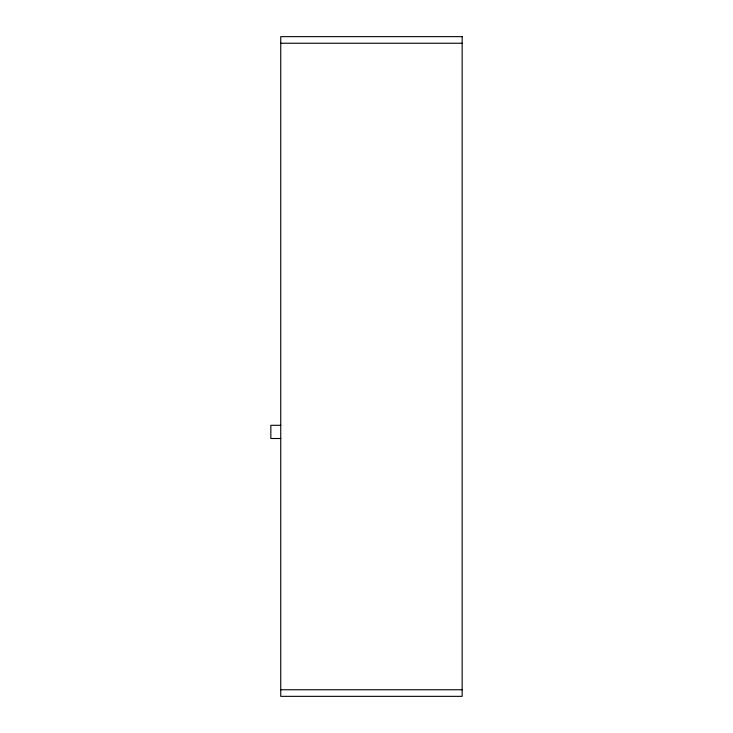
<?xml version="1.0" encoding="UTF-8"?>
<svg xmlns="http://www.w3.org/2000/svg" width="733" height="733" viewBox="0 0 733 733"><rect width="100%" height="100%" fill="white"/><g stroke="black" fill="none" stroke-linecap="round" stroke-linejoin="round"><path stroke-width="1.1" d="M280.739 43.247L462.156 43.247M280.739 425.305L270.844 425.305L270.844 438.499L280.739 438.499M280.739 689.753L462.156 689.753M462.156 36.65L280.739 36.65L280.739 696.35L462.156 696.35L462.156 36.65"/></g></svg>
